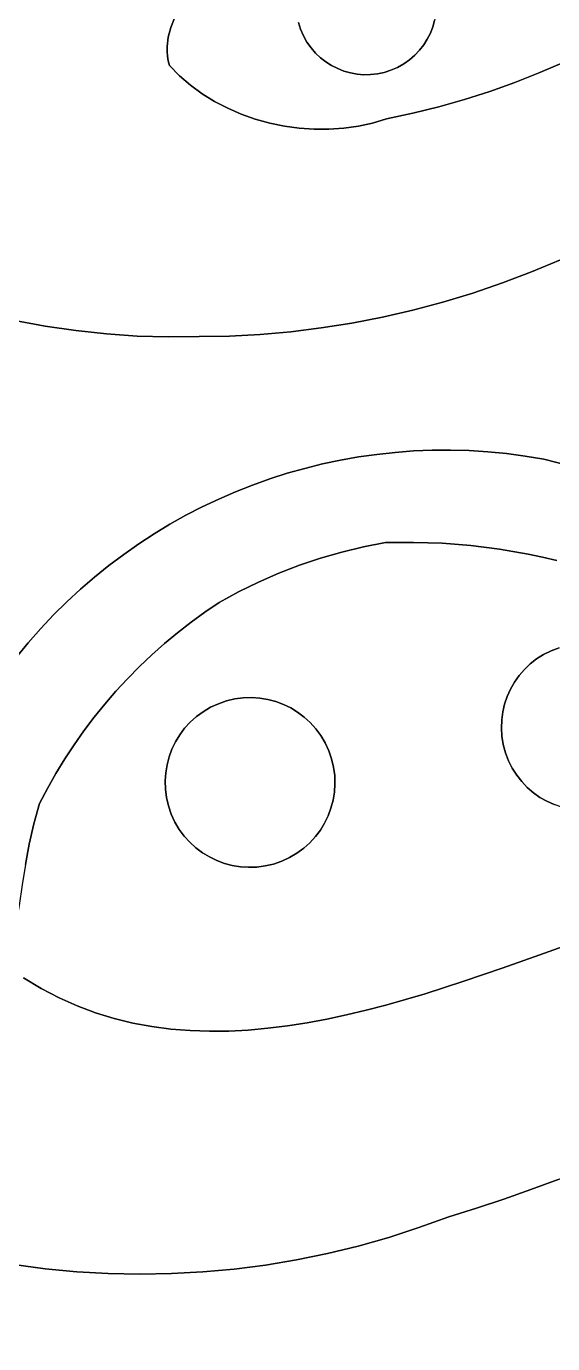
# Model space of a CAD drawing. Header units: inches. Extents: x 37.5 to 70.3, y 17.4 to 61.6.
# Drawn here: x 55.93 to 58.59, y 22.37 to 29.04 of the extents above; entities that cross this region are included whole.
import ezdxf

# ---------------------------------------------------------------- set-up
doc = ezdxf.new("R2010")
doc.units = ezdxf.units.IN
doc.layers.add('SURFACES_FOR_SKETCHUP', color=7, linetype='Continuous')

msp = doc.modelspace()

# ---------------------------------------------------------------- linework, layer by layer
at = {"layer": 'SURFACES_FOR_SKETCHUP'}
for points, invisible_edges in [([(58.8789, 29.663), (57.9919, 29.2371), (58.6504, 28.8546)], 11), ([(56.1467, 29.4475), (56.0527, 29.3625), (56.6594, 29.0296)], 10), ([(56.6594, 29.0296), (56.6784, 29.0777), (56.1467, 29.4475)], 10), ([(56.0527, 29.3625), (55.9565, 29.2799), (56.6465, 28.9813)], 10), ([(56.6465, 28.9813), (56.6594, 29.0296), (56.0527, 29.3625)], 10), ([(56.6403, 28.9088), (55.9565, 29.2799), (55.8582, 29.1998)], 9), ([(56.6403, 28.9088), (56.6405, 28.9329), (55.9565, 29.2799)], 10), ([(56.6405, 28.9329), (56.6465, 28.9813), (55.9565, 29.2799)], 10), ([(57.9664, 29.3044), (57.3118, 29.2589), (57.5357, 28.8093)], 11), ([(57.8069, 28.8282), (57.9664, 29.3044), (57.5357, 28.8093)], 11), ([(57.8069, 28.8282), (57.9853, 29.0332), (57.9664, 29.3044)], 11), ([(57.9853, 29.0332), (57.9945, 29.066), (57.9664, 29.3044)], 10), ([(57.3025, 29.2261), (57.2964, 29.1925), (57.3161, 29.0211)], 10), ([(57.3118, 29.2589), (57.3025, 29.2261), (57.3306, 28.9877)], 10), ([(57.3161, 29.0211), (57.3306, 28.9877), (57.3025, 29.2261)], 10), ([(57.3306, 28.9877), (57.5357, 28.8093), (57.3118, 29.2589)], 11), ([(57.9992, 29.2027), (58.6504, 28.8546), (57.9919, 29.2371)], 3), ([(55.7579, 29.1222), (56.6459, 28.8611), (55.8582, 29.1998)], 3), ([(56.6403, 28.9088), (55.8582, 29.1998), (56.6421, 28.8849)], 3), ([(56.6421, 28.8849), (55.8582, 29.1998), (56.6459, 28.8611)], 3), ([(57.2964, 29.1925), (57.2935, 29.1584), (57.3161, 29.0211)], 10), ([(57.3161, 29.0211), (57.2935, 29.1584), (57.3052, 29.055)], 3), ([(58.0031, 29.1682), (58.6504, 28.8546), (57.9992, 29.2027)], 3), ([(58.0035, 29.1338), (58.5267, 28.8013), (58.0031, 29.1682)], 3), ([(58.6504, 28.8546), (58.0031, 29.1682), (58.5267, 28.8013)], 3), ([(55.7579, 29.1222), (55.8694, 27.5472), (56.6518, 28.8375)], 11), ([(56.6518, 28.8375), (56.6459, 28.8611), (55.7579, 29.1222)], 10), ([(56.6594, 29.0296), (56.7582, 28.7382), (56.6784, 29.0777)], 3), ([(56.6784, 29.0777), (56.7582, 28.7382), (56.7028, 29.1252)], 3), ([(56.8177, 28.6949), (56.7028, 29.1252), (56.7582, 28.7382)], 3), ([(56.8177, 28.6949), (57.3052, 29.055), (56.7028, 29.1252)], 11), ([(57.9945, 29.066), (58.4012, 28.752), (58.0006, 29.0996)], 3), ([(58.0006, 29.0996), (58.5267, 28.8013), (58.0035, 29.1338)], 3), ([(58.5267, 28.8013), (58.0006, 29.0996), (58.4012, 28.752)], 3), ([(56.6465, 28.9813), (56.7028, 28.7857), (56.6594, 29.0296)], 3), ([(56.7582, 28.7382), (56.6594, 29.0296), (56.7028, 28.7857)], 3), ([(57.3052, 29.055), (56.8177, 28.6949), (57.3161, 29.0211)], 3), ([(56.8808, 28.656), (57.3161, 29.0211), (56.8177, 28.6949)], 3), ([(56.8808, 28.656), (56.947, 28.6216), (57.3161, 29.0211)], 10), ([(57.3306, 28.9877), (57.3161, 29.0211), (56.947, 28.6216)], 10), ([(57.9853, 29.0332), (57.8069, 28.8282), (57.9729, 29.0015)], 3), ([(57.9729, 29.0015), (58.2741, 28.7067), (57.9853, 29.0332)], 3), ([(57.9853, 29.0332), (58.2741, 28.7067), (57.9945, 29.066)], 3), ([(58.4012, 28.752), (57.9945, 29.066), (58.2741, 28.7067)], 3), ([(56.6405, 28.9329), (56.7028, 28.7857), (56.6465, 28.9813)], 3), ([(56.947, 28.6216), (57.0159, 28.5918), (57.3306, 28.9877)], 10), ([(57.3485, 28.9561), (57.3306, 28.9877), (57.0159, 28.5918)], 10), ([(57.0159, 28.5918), (57.087, 28.5667), (57.3485, 28.9561)], 10), ([(57.369, 28.9269), (57.3485, 28.9561), (57.087, 28.5667)], 10), ([(57.3306, 28.9877), (57.3485, 28.9561), (57.5039, 28.8217)], 10), ([(57.5357, 28.8093), (57.3306, 28.9877), (57.5039, 28.8217)], 3), ([(57.4734, 28.837), (57.3485, 28.9561), (57.4445, 28.8553)], 3), ([(57.5039, 28.8217), (57.3485, 28.9561), (57.4734, 28.837)], 3), ([(57.3485, 28.9561), (57.369, 28.9269), (57.4445, 28.8553)], 10), ([(57.8069, 28.8282), (57.8385, 28.846), (57.9729, 29.0015)], 10), ([(57.9729, 29.0015), (57.8385, 28.846), (57.9575, 28.971)], 3), ([(57.9575, 28.971), (57.8385, 28.846), (57.9393, 28.942)], 3), ([(57.8385, 28.846), (57.8677, 28.8665), (57.9393, 28.942)], 10), ([(57.9181, 28.9148), (57.9393, 28.942), (57.8677, 28.8665)], 10), ([(57.9181, 28.9148), (58.1455, 28.6656), (57.9393, 28.942)], 3), ([(57.9393, 28.942), (58.1455, 28.6656), (57.9575, 28.971)], 3), ([(57.9575, 28.971), (58.2741, 28.7067), (57.9729, 29.0015)], 3), ([(58.2741, 28.7067), (57.9575, 28.971), (58.1455, 28.6656)], 3), ([(56.6403, 28.9088), (56.7028, 28.7857), (56.6405, 28.9329)], 3), ([(56.6421, 28.8849), (56.7028, 28.7857), (56.6403, 28.9088)], 3), ([(56.6421, 28.8849), (56.6459, 28.8611), (56.7028, 28.7857)], 10), ([(57.087, 28.5667), (57.1599, 28.5463), (57.369, 28.9269)], 10), ([(57.392, 28.9003), (57.369, 28.9269), (57.1599, 28.5463)], 10), ([(57.1599, 28.5463), (57.2341, 28.5308), (57.392, 28.9003)], 10), ([(57.4172, 28.8764), (57.392, 28.9003), (57.2341, 28.5308)], 10), ([(57.2341, 28.5308), (57.3091, 28.5203), (57.4172, 28.8764)], 10), ([(57.4445, 28.8553), (57.4172, 28.8764), (57.3091, 28.5203)], 10), ([(57.4172, 28.8764), (57.4445, 28.8553), (57.369, 28.9269)], 10), ([(57.369, 28.9269), (57.392, 28.9003), (57.4172, 28.8764)], 8), ([(57.8677, 28.8665), (57.8943, 28.8896), (57.9181, 28.9148)], 8), ([(57.8677, 28.8665), (58.0154, 28.6287), (57.8943, 28.8896)], 3), ([(57.8943, 28.8896), (58.0154, 28.6287), (57.9181, 28.9148)], 3), ([(58.1455, 28.6656), (57.9181, 28.9148), (58.0154, 28.6287)], 3), ([(56.0232, 27.5182), (56.6518, 28.8375), (55.8694, 27.5472)], 3), ([(56.6518, 28.8375), (56.0232, 27.5182), (56.7028, 28.7857)], 3), ([(56.6518, 28.8375), (56.7028, 28.7857), (56.6459, 28.8611)], 2), ([(57.3091, 28.5203), (57.3845, 28.5149), (57.4445, 28.8553)], 10), ([(57.4734, 28.837), (57.4445, 28.8553), (57.3845, 28.5149)], 10), ([(57.5039, 28.8217), (57.4734, 28.837), (57.3845, 28.5149)], 10), ([(57.3845, 28.5149), (57.4598, 28.5146), (57.5039, 28.8217)], 10), ([(57.5357, 28.8093), (57.5039, 28.8217), (57.4598, 28.5146)], 10), ([(57.4598, 28.5146), (57.5346, 28.5197), (57.5357, 28.8093)], 10), ([(57.5685, 28.8001), (57.5357, 28.8093), (57.5346, 28.5197)], 10), ([(57.5357, 28.8093), (57.5685, 28.8001), (57.8069, 28.8282)], 10), ([(57.7735, 28.8136), (57.8069, 28.8282), (57.5685, 28.8001)], 10), ([(57.5685, 28.8001), (57.6021, 28.7939), (57.7735, 28.8136)], 10), ([(57.6021, 28.7939), (57.6362, 28.7911), (57.7735, 28.8136)], 10), ([(57.7735, 28.8136), (57.6362, 28.7911), (57.7396, 28.8027)], 3), ([(57.7735, 28.8136), (57.7396, 28.8027), (57.8839, 28.5959)], 10), ([(57.8069, 28.8282), (57.7735, 28.8136), (57.8839, 28.5959)], 10), ([(57.8385, 28.846), (57.8069, 28.8282), (57.8839, 28.5959)], 10), ([(57.8677, 28.8665), (57.8385, 28.846), (58.0154, 28.6287)], 10), ([(57.8839, 28.5959), (58.0154, 28.6287), (57.8385, 28.846)], 10), ([(58.6504, 28.8546), (58.5267, 28.8013), (58.917, 27.9909)], 10), ([(56.178, 27.4954), (56.7028, 28.7857), (56.0232, 27.5182)], 3), ([(56.7028, 28.7857), (56.178, 27.4954), (56.7582, 28.7382)], 3), ([(56.3335, 27.4786), (56.7582, 28.7382), (56.178, 27.4954)], 3), ([(56.7582, 28.7382), (56.3335, 27.4786), (56.8177, 28.6949)], 3), ([(57.5346, 28.5197), (57.6084, 28.5301), (57.5685, 28.8001)], 10), ([(57.6021, 28.7939), (57.5685, 28.8001), (57.6084, 28.5301)], 10), ([(57.6362, 28.7911), (57.6021, 28.7939), (57.6084, 28.5301)], 10), ([(57.6084, 28.5301), (57.6808, 28.5459), (57.6362, 28.7911)], 10), ([(57.6707, 28.7915), (57.7396, 28.8027), (57.6362, 28.7911)], 3), ([(57.6362, 28.7911), (57.6808, 28.5459), (57.6707, 28.7915)], 3), ([(57.6707, 28.7915), (57.7052, 28.7954), (57.7396, 28.8027)], 8), ([(57.6707, 28.7915), (57.7513, 28.5674), (57.7052, 28.7954)], 3), ([(57.7513, 28.5674), (57.6707, 28.7915), (57.6808, 28.5459)], 3), ([(57.7052, 28.7954), (57.7513, 28.5674), (57.7396, 28.8027)], 3), ([(57.7513, 28.5674), (57.8839, 28.5959), (57.7396, 28.8027)], 10), ([(58.4012, 28.752), (58.2741, 28.7067), (58.6317, 27.8537)], 10), ([(58.5267, 28.8013), (58.4012, 28.752), (58.7756, 27.9198)], 10), ([(58.6317, 27.8537), (58.7756, 27.9198), (58.4012, 28.752)], 10), ([(58.7756, 27.9198), (58.917, 27.9909), (58.5267, 28.8013)], 10), ([(56.4897, 27.4679), (56.8177, 28.6949), (56.3335, 27.4786)], 3), ([(56.8177, 28.6949), (56.4897, 27.4679), (56.8808, 28.656)], 3), ([(58.2741, 28.7067), (58.1455, 28.6656), (58.4856, 27.7926)], 10), ([(58.4856, 27.7926), (58.6317, 27.8537), (58.2741, 28.7067)], 10), ([(56.6462, 27.4634), (56.8808, 28.656), (56.4897, 27.4679)], 3), ([(56.8808, 28.656), (56.6462, 27.4634), (56.947, 28.6216)], 3), ([(56.803, 27.4651), (56.947, 28.6216), (56.6462, 27.4634)], 3), ([(56.947, 28.6216), (56.803, 27.4651), (57.0159, 28.5918)], 3), ([(58.0154, 28.6287), (57.8839, 28.5959), (58.1875, 27.6857)], 10), ([(58.1455, 28.6656), (58.0154, 28.6287), (58.3374, 27.7366)], 10), ([(58.1875, 27.6857), (58.3374, 27.7366), (58.0154, 28.6287)], 10), ([(58.3374, 27.7366), (58.4856, 27.7926), (58.1455, 28.6656)], 10), ([(57.0159, 28.5918), (56.803, 27.4651), (57.087, 28.5667)], 3), ([(56.9568, 27.4679), (57.087, 28.5667), (56.803, 27.4651)], 3), ([(57.087, 28.5667), (56.9568, 27.4679), (57.1599, 28.5463)], 3), ([(57.1113, 27.4762), (57.1599, 28.5463), (56.9568, 27.4679)], 3), ([(57.1599, 28.5463), (57.1113, 27.4762), (57.2341, 28.5308)], 3), ([(57.6084, 28.5301), (57.8835, 27.5993), (57.6808, 28.5459)], 3), ([(57.6808, 28.5459), (58.0361, 27.6399), (57.7513, 28.5674)], 3), ([(58.0361, 27.6399), (57.6808, 28.5459), (57.8835, 27.5993)], 3), ([(57.8839, 28.5959), (57.7513, 28.5674), (58.0361, 27.6399)], 10), ([(58.0361, 27.6399), (58.1875, 27.6857), (57.8839, 28.5959)], 10), ([(57.2661, 27.4901), (57.2341, 28.5308), (57.1113, 27.4762)], 3), ([(57.2341, 28.5308), (57.2661, 27.4901), (57.3091, 28.5203)], 3), ([(57.4209, 27.5093), (57.3091, 28.5203), (57.2661, 27.4901)], 3), ([(57.3091, 28.5203), (57.4209, 27.5093), (57.3845, 28.5149)], 3), ([(57.3845, 28.5149), (57.5756, 27.534), (57.4598, 28.5146)], 3), ([(57.5756, 27.534), (57.3845, 28.5149), (57.4209, 27.5093)], 3), ([(57.4598, 28.5146), (57.5756, 27.534), (57.5346, 28.5197)], 3), ([(57.5346, 28.5197), (57.7299, 27.564), (57.6084, 28.5301)], 3), ([(57.7299, 27.564), (57.5346, 28.5197), (57.5756, 27.534)], 3), ([(57.8835, 27.5993), (57.6084, 28.5301), (57.7299, 27.564)], 3), ([(58.6317, 27.8537), (58.4856, 27.7926), (58.6791, 26.8109)], 10), ([(58.3374, 27.7366), (58.5474, 26.8452), (58.4856, 27.7926)], 3), ([(58.5474, 26.8452), (58.6791, 26.8109), (58.4856, 27.7926)], 10), ([(58.0361, 27.6399), (58.1696, 26.8881), (58.1875, 27.6857)], 3), ([(58.264, 26.8823), (58.1875, 27.6857), (58.1696, 26.8881)], 3), ([(58.1875, 27.6857), (58.3584, 26.8732), (58.3374, 27.7366)], 3), ([(58.3584, 26.8732), (58.1875, 27.6857), (58.264, 26.8823)], 3), ([(58.453, 26.8608), (58.3374, 27.7366), (58.3584, 26.8732)], 3), ([(58.5474, 26.8452), (58.3374, 27.7366), (58.453, 26.8608)], 3), ([(57.8835, 27.5993), (58.0754, 26.8907), (58.0361, 27.6399)], 3), ([(58.1696, 26.8881), (58.0361, 27.6399), (58.0754, 26.8907)], 3), ([(55.8694, 27.5472), (55.2839, 27.2153), (56.0232, 27.5182)], 3), ([(57.5756, 27.534), (57.7947, 26.8794), (57.7299, 27.564)], 3), ([(57.7299, 27.564), (57.8879, 26.8863), (57.8835, 27.5993)], 3), ([(57.8879, 26.8863), (57.7299, 27.564), (57.7947, 26.8794)], 3), ([(58.0754, 26.8907), (57.8835, 27.5993), (57.9815, 26.8901)], 3), ([(57.9815, 26.8901), (57.8835, 27.5993), (57.8879, 26.8863)], 3), ([(55.2368, 27.1284), (56.0232, 27.5182), (55.2839, 27.2153)], 3), ([(56.0232, 27.5182), (55.2368, 27.1284), (56.3462, 26.307)], 11), ([(56.0232, 27.5182), (56.3462, 26.307), (56.4209, 26.3631)], 9), ([(56.0232, 27.5182), (56.4209, 26.3631), (56.178, 27.4954)], 3), ([(56.4972, 26.4166), (56.178, 27.4954), (56.4209, 26.3631)], 3), ([(56.178, 27.4954), (56.4972, 26.4166), (56.3335, 27.4786)], 3), ([(56.5752, 26.4674), (56.3335, 27.4786), (56.4972, 26.4166)], 3), ([(56.6548, 26.5154), (56.3335, 27.4786), (56.5752, 26.4674)], 3), ([(56.3335, 27.4786), (56.6548, 26.5154), (56.4897, 27.4679)], 3), ([(56.9568, 27.4679), (57.1602, 26.745), (57.1113, 27.4762)], 3), ([(57.1113, 27.4762), (57.3375, 26.7984), (57.2661, 27.4901)], 3), ([(57.2484, 26.7732), (57.1113, 27.4762), (57.1602, 26.745)], 3), ([(57.3375, 26.7984), (57.1113, 27.4762), (57.2484, 26.7732)], 3), ([(57.2661, 27.4901), (57.4275, 26.8207), (57.4209, 27.5093)], 3), ([(57.4275, 26.8207), (57.2661, 27.4901), (57.3375, 26.7984)], 3), ([(57.4209, 27.5093), (57.6098, 26.8562), (57.5756, 27.534)], 3), ([(57.5183, 26.8399), (57.4209, 27.5093), (57.4275, 26.8207)], 3), ([(57.6098, 26.8562), (57.4209, 27.5093), (57.5183, 26.8399)], 3), ([(57.702, 26.8693), (57.5756, 27.534), (57.6098, 26.8562)], 3), ([(57.7947, 26.8794), (57.5756, 27.534), (57.702, 26.8693)], 3), ([(56.7358, 26.5607), (56.4897, 27.4679), (56.6548, 26.5154)], 3), ([(56.4897, 27.4679), (56.7358, 26.5607), (56.6462, 27.4634)], 3), ([(56.6462, 27.4634), (56.9019, 26.643), (56.803, 27.4651)], 3), ([(56.8182, 26.6033), (56.6462, 27.4634), (56.7358, 26.5607)], 3), ([(56.9019, 26.643), (56.6462, 27.4634), (56.8182, 26.6033)], 3), ([(56.803, 27.4651), (57.073, 26.7139), (56.9568, 27.4679)], 3), ([(56.9868, 26.6798), (56.803, 27.4651), (56.9019, 26.643)], 3), ([(57.073, 26.7139), (56.803, 27.4651), (56.9868, 26.6798)], 3), ([(57.1602, 26.745), (56.9568, 27.4679), (57.073, 26.7139)], 3), ([(55.1929, 27.0399), (56.2732, 26.2482), (55.2368, 27.1284)], 3), ([(56.3462, 26.307), (55.2368, 27.1284), (56.2732, 26.2482)], 3), ([(55.1523, 26.9499), (56.2021, 26.1868), (55.1929, 27.0399)], 3), ([(56.2732, 26.2482), (55.1929, 27.0399), (56.2021, 26.1868)], 3), ([(55.1148, 26.8585), (56.2021, 26.1868), (55.1523, 26.9499)], 3), ([(57.702, 26.8693), (57.7456, 26.4223), (57.7947, 26.8794)], 3), ([(57.888, 26.4237), (57.7947, 26.8794), (57.7456, 26.4223)], 3), ([(57.7947, 26.8794), (57.888, 26.4237), (57.8879, 26.8863)], 3), ([(57.8879, 26.8863), (57.888, 26.4237), (57.9815, 26.8901)], 3), ([(58.0323, 26.419), (57.9815, 26.8901), (57.888, 26.4237)], 3), ([(57.9815, 26.8901), (58.0323, 26.419), (58.0754, 26.8907)], 3), ([(58.0754, 26.8907), (58.0323, 26.419), (58.1696, 26.8881)], 3), ([(58.1778, 26.4078), (58.1696, 26.8881), (58.0323, 26.419)], 3), ([(58.1696, 26.8881), (58.1778, 26.4078), (58.264, 26.8823)], 3), ([(58.1778, 26.4078), (58.3235, 26.3898), (58.264, 26.8823)], 10), ([(58.3584, 26.8732), (58.264, 26.8823), (58.3235, 26.3898)], 10), ([(58.453, 26.8608), (58.3584, 26.8732), (58.3235, 26.3898)], 10), ([(55.1148, 26.8585), (55.0807, 26.7657), (56.133, 26.1228)], 10), ([(56.133, 26.1228), (56.2021, 26.1868), (55.1148, 26.8585)], 10), ([(57.3375, 26.7984), (57.5256, 26.3748), (57.4275, 26.8207)], 3), ([(57.4275, 26.8207), (57.5256, 26.3748), (57.5183, 26.8399)], 3), ([(57.5183, 26.8399), (57.635, 26.401), (57.6098, 26.8562)], 3), ([(57.635, 26.401), (57.5183, 26.8399), (57.5256, 26.3748)], 3), ([(57.6098, 26.8562), (57.7456, 26.4223), (57.702, 26.8693)], 3), ([(57.7456, 26.4223), (57.6098, 26.8562), (57.635, 26.401)], 3), ([(58.3235, 26.3898), (58.4687, 26.3647), (58.453, 26.8608)], 10), ([(58.5474, 26.8452), (58.453, 26.8608), (58.4687, 26.3647)], 10), ([(58.6791, 26.8109), (58.5474, 26.8452), (58.4687, 26.3647)], 10), ([(58.6791, 26.8109), (58.4687, 26.3647), (58.5408, 26.3493)], 9), ([(58.6791, 26.8109), (58.5408, 26.3493), (58.6124, 26.332)], 9), ([(55.0807, 26.7657), (55.0499, 26.6718), (56.0658, 26.0562)], 10), ([(56.0658, 26.0562), (56.133, 26.1228), (55.0807, 26.7657)], 10), ([(57.073, 26.7139), (57.3112, 26.308), (57.1602, 26.745)], 3), ([(57.1602, 26.745), (57.3112, 26.308), (57.2484, 26.7732)], 3), ([(57.2484, 26.7732), (57.4176, 26.3438), (57.3375, 26.7984)], 3), ([(57.4176, 26.3438), (57.2484, 26.7732), (57.3112, 26.308)], 3), ([(57.5256, 26.3748), (57.3375, 26.7984), (57.4176, 26.3438)], 3), ([(55.0499, 26.6718), (55.0225, 26.5767), (56.0658, 26.0562)], 10), ([(56.9019, 26.643), (57.1035, 26.2225), (56.9868, 26.6798)], 3), ([(56.9868, 26.6798), (57.2064, 26.2676), (57.073, 26.7139)], 3), ([(57.2064, 26.2676), (56.9868, 26.6798), (57.1035, 26.2225)], 3), ([(57.3112, 26.308), (57.073, 26.7139), (57.2064, 26.2676)], 3), ([(56.8182, 26.6033), (57.1035, 26.2225), (56.9019, 26.643)], 3), ([(55.0225, 26.5767), (54.9985, 26.4806), (56.0007, 25.9872)], 10), ([(56.0007, 25.9872), (56.0658, 26.0562), (55.0225, 26.5767)], 10), ([(56.6548, 26.5154), (56.9038, 26.1186), (56.7358, 26.5607)], 3), ([(56.7358, 26.5607), (57.0026, 26.1728), (56.8182, 26.6033)], 3), ([(57.0026, 26.1728), (56.7358, 26.5607), (56.9038, 26.1186)], 3), ([(57.1035, 26.2225), (56.8182, 26.6033), (57.0026, 26.1728)], 3), ([(54.9985, 26.4806), (54.9779, 26.3836), (55.9377, 25.9156)], 10), ([(55.9377, 25.9156), (56.0007, 25.9872), (54.9985, 26.4806)], 10), ([(56.5752, 26.4674), (56.9038, 26.1186), (56.6548, 26.5154)], 3), ([(56.4209, 26.3631), (56.7619, 26.0193), (56.4972, 26.4166)], 3), ([(56.4972, 26.4166), (56.832, 26.07), (56.5752, 26.4674)], 3), ([(56.832, 26.07), (56.4972, 26.4166), (56.7619, 26.0193)], 3), ([(56.9038, 26.1186), (56.5752, 26.4674), (56.832, 26.07)], 3), ([(57.7456, 26.4223), (57.3933, 25.4803), (57.888, 26.4237)], 3), ([(58.362, 25.644), (57.888, 26.4237), (57.3933, 25.4803)], 11), ([(57.635, 26.401), (57.3933, 25.4803), (57.7456, 26.4223)], 3), ([(58.0323, 26.419), (57.888, 26.4237), (58.3787, 25.6809)], 10), ([(58.362, 25.644), (58.3787, 25.6809), (57.888, 26.4237)], 10), ([(58.1778, 26.4078), (58.0323, 26.419), (58.4222, 25.7493)], 10), ([(58.3787, 25.6809), (58.3988, 25.7161), (58.0323, 26.419)], 10), ([(58.3988, 25.7161), (58.4222, 25.7493), (58.0323, 26.419)], 10), ([(58.3235, 26.3898), (58.1778, 26.4078), (58.4488, 25.7801)], 10), ([(58.4222, 25.7493), (58.4488, 25.7801), (58.1778, 26.4078)], 10), ([(54.9779, 26.3836), (54.9608, 26.2856), (55.9377, 25.9156)], 10), ([(56.3462, 26.307), (56.6937, 25.9663), (56.4209, 26.3631)], 3), ([(56.7619, 26.0193), (56.4209, 26.3631), (56.6937, 25.9663)], 3), ([(57.3012, 25.5644), (57.4176, 26.3438), (57.2659, 25.5859)], 3), ([(57.3112, 26.308), (57.2659, 25.5859), (57.4176, 26.3438)], 3), ([(57.3344, 25.5396), (57.4176, 26.3438), (57.3012, 25.5644)], 3), ([(57.4176, 26.3438), (57.3344, 25.5396), (57.5256, 26.3748)], 3), ([(57.3652, 25.5115), (57.5256, 26.3748), (57.3344, 25.5396)], 3), ([(57.3933, 25.4803), (57.635, 26.401), (57.3652, 25.5115)], 3), ([(57.5256, 26.3748), (57.3652, 25.5115), (57.635, 26.401)], 3), ([(58.3235, 26.3898), (58.4488, 25.7801), (58.4784, 25.8084)], 9), ([(58.3235, 26.3898), (58.4784, 25.8084), (58.5109, 25.8339)], 9), ([(58.3235, 26.3898), (58.5109, 25.8339), (58.4687, 26.3647)], 3), ([(58.5461, 25.8563), (58.4687, 26.3647), (58.5109, 25.8339)], 3), ([(58.584, 25.8753), (58.4687, 26.3647), (58.5461, 25.8563)], 3), ([(58.4687, 26.3647), (58.584, 25.8753), (58.5408, 26.3493)], 3), ([(58.6244, 25.8907), (58.5408, 26.3493), (58.584, 25.8753)], 3), ([(58.5408, 26.3493), (58.6244, 25.8907), (58.6124, 26.332)], 3), ([(55.8769, 25.8416), (55.9377, 25.9156), (54.9608, 26.2856)], 10), ([(56.2732, 26.2482), (56.6274, 25.9112), (56.3462, 26.307)], 3), ([(56.6937, 25.9663), (56.3462, 26.307), (56.6274, 25.9112)], 3), ([(57.2064, 26.2676), (57.2288, 25.6038), (57.3112, 26.308)], 3), ([(57.2659, 25.5859), (57.3112, 26.308), (57.2288, 25.6038)], 3), ([(56.2021, 26.1868), (56.5629, 25.854), (56.2732, 26.2482)], 3), ([(56.6274, 25.9112), (56.2732, 26.2482), (56.5629, 25.854)], 3), ([(57.0026, 26.1728), (57.1502, 25.6288), (57.1035, 26.2225)], 3), ([(57.1035, 26.2225), (57.1901, 25.6182), (57.2064, 26.2676)], 3), ([(57.1901, 25.6182), (57.1035, 26.2225), (57.1502, 25.6288)], 3), ([(57.2288, 25.6038), (57.2064, 26.2676), (57.1901, 25.6182)], 3), ([(56.133, 26.1228), (56.5004, 25.7948), (56.2021, 26.1868)], 3), ([(56.5629, 25.854), (56.2021, 26.1868), (56.5004, 25.7948)], 3), ([(56.9038, 26.1186), (57.0677, 25.6383), (57.0026, 26.1728)], 3), ([(57.1093, 25.6355), (57.0026, 26.1728), (57.0677, 25.6383)], 3), ([(57.1502, 25.6288), (57.0026, 26.1728), (57.1093, 25.6355)], 3), ([(56.0658, 26.0562), (56.44, 25.7336), (56.133, 26.1228)], 3), ([(56.5004, 25.7948), (56.133, 26.1228), (56.44, 25.7336)], 3), ([(56.832, 26.07), (57.0257, 25.637), (56.9038, 26.1186)], 3), ([(57.0677, 25.6383), (56.9038, 26.1186), (57.0257, 25.637)], 3), ([(56.0007, 25.9872), (56.3816, 25.6704), (56.0658, 26.0562)], 3), ([(56.44, 25.7336), (56.0658, 26.0562), (56.3816, 25.6704)], 3), ([(56.6937, 25.9663), (56.9415, 25.6216), (56.7619, 26.0193)], 3), ([(56.7619, 26.0193), (56.9835, 25.6314), (56.832, 26.07)], 3), ([(56.9835, 25.6314), (56.7619, 26.0193), (56.9415, 25.6216)], 3), ([(57.0257, 25.637), (56.832, 26.07), (56.9835, 25.6314)], 3), ([(55.9377, 25.9156), (56.3253, 25.6054), (56.0007, 25.9872)], 3), ([(56.3816, 25.6704), (56.0007, 25.9872), (56.3253, 25.6054)], 3), ([(56.6274, 25.9112), (56.86, 25.5888), (56.6937, 25.9663)], 3), ([(56.8999, 25.6072), (56.6937, 25.9663), (56.86, 25.5888)], 3), ([(56.9415, 25.6216), (56.6937, 25.9663), (56.8999, 25.6072)], 3), ([(55.9377, 25.9156), (55.8769, 25.8416), (56.2711, 25.5385)], 10), ([(55.9377, 25.9156), (56.2711, 25.5385), (56.3253, 25.6054)], 9), ([(56.6274, 25.9112), (56.5629, 25.854), (56.8229, 25.5668)], 10), ([(56.6274, 25.9112), (56.8229, 25.5668), (56.86, 25.5888)], 9), ([(58.6244, 25.8907), (58.3787, 25.6809), (58.3532, 25.3588)], 11), ([(59.1563, 25.6195), (58.6244, 25.8907), (58.3532, 25.3588)], 11), ([(58.3787, 25.6809), (58.6244, 25.8907), (58.3988, 25.7161)], 3), ([(58.6244, 25.8907), (58.584, 25.8753), (58.3988, 25.7161)], 10), ([(58.3988, 25.7161), (58.584, 25.8753), (58.4222, 25.7493)], 3), ([(58.4222, 25.7493), (58.584, 25.8753), (58.4488, 25.7801)], 3), ([(58.584, 25.8753), (58.5461, 25.8563), (58.4488, 25.7801)], 10), ([(55.8769, 25.8416), (55.5433, 25.3432), (56.122, 25.3274)], 10), ([(56.122, 25.3274), (56.1694, 25.3995), (55.8769, 25.8416)], 10), ([(56.1694, 25.3995), (56.2191, 25.4699), (55.8769, 25.8416)], 10), ([(56.2191, 25.4699), (56.2711, 25.5385), (55.8769, 25.8416)], 10), ([(56.5629, 25.854), (56.5004, 25.7948), (56.7886, 25.5416)], 10), ([(56.7886, 25.5416), (56.8229, 25.5668), (56.5629, 25.854)], 10), ([(58.4784, 25.8084), (58.4488, 25.7801), (58.5461, 25.8563)], 10), ([(58.5461, 25.8563), (58.5109, 25.8339), (58.4784, 25.8084)], 8), ([(56.5004, 25.7948), (56.44, 25.7336), (56.7574, 25.5135)], 10), ([(56.7574, 25.5135), (56.7886, 25.5416), (56.5004, 25.7948)], 10), ([(56.44, 25.7336), (56.3816, 25.6704), (56.7044, 25.4495)], 10), ([(56.7044, 25.4495), (56.7293, 25.4827), (56.44, 25.7336)], 10), ([(56.7293, 25.4827), (56.7574, 25.5135), (56.44, 25.7336)], 10), ([(58.3787, 25.6809), (58.362, 25.644), (58.3532, 25.3588)], 10), ([(56.3253, 25.6054), (56.2711, 25.5385), (56.665, 25.3771)], 10), ([(56.3816, 25.6704), (56.3253, 25.6054), (56.683, 25.4142)], 10), ([(56.665, 25.3771), (56.683, 25.4142), (56.3253, 25.6054)], 10), ([(56.683, 25.4142), (56.7044, 25.4495), (56.3816, 25.6704)], 10), ([(56.665, 25.3771), (56.8999, 25.6072), (56.683, 25.4142)], 3), ([(56.8999, 25.6072), (56.665, 25.3771), (57.4589, 25.3689)], 11), ([(56.8999, 25.6072), (56.86, 25.5888), (56.683, 25.4142)], 10), ([(56.9415, 25.6216), (56.8999, 25.6072), (57.1901, 25.6182)], 10), ([(57.2288, 25.6038), (57.1901, 25.6182), (56.8999, 25.6072)], 10), ([(57.4589, 25.3689), (57.2288, 25.6038), (56.8999, 25.6072)], 11), ([(57.1502, 25.6288), (57.1093, 25.6355), (56.9415, 25.6216)], 10), ([(56.9415, 25.6216), (57.1093, 25.6355), (56.9835, 25.6314)], 3), ([(57.1901, 25.6182), (57.1502, 25.6288), (56.9415, 25.6216)], 10), ([(57.0677, 25.6383), (56.9835, 25.6314), (57.1093, 25.6355)], 3), ([(57.0677, 25.6383), (57.0257, 25.637), (56.9835, 25.6314)], 8), ([(58.3489, 25.6056), (58.362, 25.644), (57.3933, 25.4803)], 10), ([(57.3933, 25.4803), (57.4185, 25.446), (58.3489, 25.6056)], 10), ([(58.3396, 25.566), (58.3489, 25.6056), (57.4185, 25.446)], 10), ([(58.3489, 25.6056), (58.3396, 25.566), (58.342, 25.4006)], 10), ([(58.362, 25.644), (58.3489, 25.6056), (58.342, 25.4006)], 10), ([(58.342, 25.4006), (58.3532, 25.3588), (58.362, 25.644)], 10), ([(58.3532, 25.3588), (58.8851, 25.0876), (59.1563, 25.6195)], 11), ([(56.2711, 25.5385), (56.2191, 25.4699), (56.6401, 25.2985)], 10), ([(56.6401, 25.2985), (56.6507, 25.3384), (56.2711, 25.5385)], 10), ([(56.6507, 25.3384), (56.665, 25.3771), (56.2711, 25.5385)], 10), ([(56.683, 25.4142), (56.86, 25.5888), (56.7044, 25.4495)], 3), ([(56.7044, 25.4495), (56.86, 25.5888), (56.7293, 25.4827)], 3), ([(56.86, 25.5888), (56.8229, 25.5668), (56.7293, 25.4827)], 10), ([(56.7574, 25.5135), (56.7293, 25.4827), (56.8229, 25.5668)], 10), ([(56.8229, 25.5668), (56.7886, 25.5416), (56.7574, 25.5135)], 8), ([(57.2288, 25.6038), (57.4589, 25.3689), (57.2659, 25.5859)], 3), ([(57.4589, 25.3689), (57.4405, 25.4089), (57.2659, 25.5859)], 10), ([(57.2659, 25.5859), (57.4405, 25.4089), (57.3012, 25.5644)], 3), ([(57.3012, 25.5644), (57.4405, 25.4089), (57.3344, 25.5396)], 3), ([(57.3652, 25.5115), (57.3344, 25.5396), (57.4185, 25.446)], 10), ([(57.4405, 25.4089), (57.4185, 25.446), (57.3344, 25.5396)], 10), ([(57.4185, 25.446), (57.4405, 25.4089), (58.3396, 25.566)], 10), ([(58.334, 25.5254), (58.3396, 25.566), (57.4405, 25.4089)], 10), ([(58.334, 25.5254), (58.3351, 25.4424), (58.3396, 25.566)], 3), ([(58.342, 25.4006), (58.3396, 25.566), (58.3351, 25.4424)], 3), ([(57.4185, 25.446), (57.3933, 25.4803), (57.3652, 25.5115)], 8), ([(57.4405, 25.4089), (57.4589, 25.3689), (58.334, 25.5254)], 10), ([(58.3325, 25.4841), (58.334, 25.5254), (57.4589, 25.3689)], 10), ([(57.4589, 25.3689), (57.4733, 25.3273), (58.3325, 25.4841)], 10), ([(58.3351, 25.4424), (58.3325, 25.4841), (57.4733, 25.3273)], 10), ([(58.334, 25.5254), (58.3325, 25.4841), (58.3351, 25.4424)], 8), ([(56.2191, 25.4699), (56.1694, 25.3995), (56.6333, 25.2576)], 10), ([(56.6333, 25.2576), (56.6401, 25.2985), (56.2191, 25.4699)], 10), ([(57.4733, 25.3273), (57.4831, 25.2853), (58.3351, 25.4424)], 10), ([(58.342, 25.4006), (58.3351, 25.4424), (57.4831, 25.2853)], 10), ([(55.5045, 25.1997), (55.9939, 25.1018), (55.5433, 25.3432)], 3), ([(56.0769, 25.2538), (55.5433, 25.3432), (56.0342, 25.1785)], 3), ([(56.0342, 25.1785), (55.5433, 25.3432), (55.9939, 25.1018)], 3), ([(56.0769, 25.2538), (56.122, 25.3274), (55.5433, 25.3432)], 10), ([(56.1694, 25.3995), (56.122, 25.3274), (56.6306, 25.216)], 10), ([(56.6306, 25.216), (56.6333, 25.2576), (56.1694, 25.3995)], 10), ([(56.6507, 25.3384), (56.6401, 25.2985), (56.6473, 25.0898)], 10), ([(56.6473, 25.0898), (56.6617, 25.0482), (56.6507, 25.3384)], 10), ([(56.665, 25.3771), (56.6507, 25.3384), (56.6617, 25.0482)], 10), ([(56.6617, 25.0482), (56.8918, 24.8133), (56.665, 25.3771)], 11), ([(57.4589, 25.3689), (56.665, 25.3771), (57.4556, 25.0401)], 11), ([(57.4556, 25.0401), (56.665, 25.3771), (56.8918, 24.8133)], 11), ([(57.4556, 25.0401), (57.4699, 25.0787), (57.4589, 25.3689)], 10), ([(57.4733, 25.3273), (57.4589, 25.3689), (57.4699, 25.0787)], 10), ([(57.4831, 25.2853), (57.4887, 25.2432), (58.342, 25.4006)], 10), ([(58.3532, 25.3588), (58.342, 25.4006), (57.4887, 25.2432)], 10), ([(57.4887, 25.2432), (57.49, 25.2012), (58.3532, 25.3588)], 10), ([(58.3686, 25.3184), (58.3532, 25.3588), (57.49, 25.2012)], 10), ([(58.3532, 25.3588), (58.3686, 25.3184), (58.5278, 25.1332)], 10), ([(58.563, 25.1131), (58.3532, 25.3588), (58.5278, 25.1332)], 3), ([(58.3532, 25.3588), (58.563, 25.1131), (58.8851, 25.0876)], 11), ([(56.122, 25.3274), (56.0769, 25.2538), (56.6319, 25.174)], 10), ([(56.6319, 25.174), (56.6306, 25.216), (56.122, 25.3274)], 10), ([(56.6401, 25.2985), (56.6333, 25.2576), (56.6473, 25.0898)], 10), ([(57.4699, 25.0787), (57.4805, 25.1187), (57.4733, 25.3273)], 10), ([(57.4805, 25.1187), (57.4872, 25.1596), (57.4733, 25.3273)], 10), ([(57.4733, 25.3273), (57.4872, 25.1596), (57.4831, 25.2853)], 3), ([(58.41, 25.2453), (58.3876, 25.2805), (57.4805, 25.1187)], 10), ([(57.4872, 25.1596), (57.4805, 25.1187), (58.3876, 25.2805)], 10), ([(57.49, 25.2012), (57.4831, 25.2853), (57.4872, 25.1596)], 3), ([(57.49, 25.2012), (57.4887, 25.2432), (57.4831, 25.2853)], 8), ([(58.3876, 25.2805), (58.3686, 25.3184), (57.4872, 25.1596)], 10), ([(57.49, 25.2012), (57.4872, 25.1596), (58.3686, 25.3184)], 10), ([(58.4947, 25.1566), (58.3686, 25.3184), (58.4638, 25.1832)], 3), ([(58.5278, 25.1332), (58.3686, 25.3184), (58.4947, 25.1566)], 3), ([(58.3686, 25.3184), (58.3876, 25.2805), (58.4638, 25.1832)], 10), ([(58.4355, 25.2128), (58.4638, 25.1832), (58.3876, 25.2805)], 10), ([(58.3876, 25.2805), (58.41, 25.2453), (58.4355, 25.2128)], 8), ([(56.0769, 25.2538), (56.0342, 25.1785), (56.6374, 25.1318)], 10), ([(56.6374, 25.1318), (56.6319, 25.174), (56.0769, 25.2538)], 10), ([(56.6306, 25.216), (56.6374, 25.1318), (56.6333, 25.2576)], 3), ([(56.6306, 25.216), (56.6319, 25.174), (56.6374, 25.1318)], 8), ([(56.6473, 25.0898), (56.6333, 25.2576), (56.6374, 25.1318)], 3), ([(57.4556, 25.0401), (58.1422, 24.2023), (58.4355, 25.2128)], 11), ([(57.4699, 25.0787), (57.4556, 25.0401), (58.4355, 25.2128)], 10), ([(58.4355, 25.2128), (58.41, 25.2453), (57.4699, 25.0787)], 10), ([(57.4805, 25.1187), (57.4699, 25.0787), (58.41, 25.2453)], 10), ([(58.4638, 25.1832), (58.4355, 25.2128), (58.1422, 24.2023)], 10), ([(55.4836, 25.1212), (55.9656, 24.9993), (55.5045, 25.1997)], 3), ([(55.9939, 25.1018), (55.5045, 25.1997), (55.9656, 24.9993)], 3), ([(56.0342, 25.1785), (55.9939, 25.1018), (56.6473, 25.0898)], 10), ([(56.6473, 25.0898), (56.6374, 25.1318), (56.0342, 25.1785)], 10), ([(58.1422, 24.2023), (58.3361, 24.2688), (58.4638, 25.1832)], 10), ([(58.4947, 25.1566), (58.4638, 25.1832), (58.3361, 24.2688)], 10), ([(58.5278, 25.1332), (58.4947, 25.1566), (58.3361, 24.2688)], 10), ([(55.4609, 25.0417), (55.9656, 24.9993), (55.4836, 25.1212)], 3), ([(55.9656, 24.9993), (56.6473, 25.0898), (55.9939, 25.1018)], 3), ([(56.6473, 25.0898), (55.9656, 24.9993), (56.6617, 25.0482)], 3), ([(58.527, 24.3367), (58.5278, 25.1332), (58.3361, 24.2688)], 3), ([(58.563, 25.1131), (58.5278, 25.1332), (58.527, 24.3367)], 10), ([(58.5999, 25.0964), (58.563, 25.1131), (58.527, 24.3367)], 10), ([(58.6383, 25.0833), (58.5999, 25.0964), (58.527, 24.3367)], 10), ([(58.6383, 25.0833), (58.527, 24.3367), (58.678, 25.074)], 3), ([(58.8968, 24.4679), (58.678, 25.074), (58.527, 24.3367)], 3), ([(58.563, 25.1131), (58.5999, 25.0964), (58.8851, 25.0876)], 10), ([(55.4609, 25.0417), (55.4356, 24.9639), (55.9429, 24.8962)], 10), ([(55.9429, 24.8962), (55.9656, 24.9993), (55.4609, 25.0417)], 10), ([(55.9429, 24.8962), (56.6801, 25.0083), (55.9656, 24.9993)], 3), ([(56.6801, 25.0083), (55.9429, 24.8962), (56.7021, 24.9712)], 3), ([(56.6617, 25.0482), (55.9656, 24.9993), (56.6801, 25.0083)], 3), ([(56.6617, 25.0482), (56.6801, 25.0083), (56.8547, 24.8313)], 10), ([(56.8918, 24.8133), (56.6617, 25.0482), (56.8547, 24.8313)], 3), ([(56.8194, 24.8527), (56.6801, 25.0083), (56.7862, 24.8776)], 3), ([(56.8547, 24.8313), (56.6801, 25.0083), (56.8194, 24.8527)], 3), ([(56.6801, 25.0083), (56.7021, 24.9712), (56.7862, 24.8776)], 10), ([(57.2206, 24.8099), (57.4556, 25.0401), (56.8918, 24.8133)], 11), ([(57.4556, 25.0401), (57.2206, 24.8099), (57.4376, 25.003)], 3), ([(57.4376, 25.003), (58.1422, 24.2023), (57.4556, 25.0401)], 3), ([(55.9242, 24.7929), (55.9429, 24.8962), (55.4356, 24.9639)], 10), ([(55.9242, 24.7929), (56.7021, 24.9712), (55.9429, 24.8962)], 3), ([(56.7021, 24.9712), (55.9242, 24.7929), (56.7273, 24.9369)], 3), ([(56.7554, 24.9057), (56.7862, 24.8776), (56.7021, 24.9712)], 10), ([(56.7021, 24.9712), (56.7273, 24.9369), (56.7554, 24.9057)], 8), ([(57.2206, 24.8099), (57.2606, 24.8284), (57.4376, 25.003)], 10), ([(57.4376, 25.003), (57.2606, 24.8284), (57.4161, 24.9677)], 3), ([(57.4161, 24.9677), (57.2606, 24.8284), (57.3913, 24.9345)], 3), ([(57.3913, 24.9345), (57.9459, 24.1392), (57.4161, 24.9677)], 3), ([(57.4161, 24.9677), (58.1422, 24.2023), (57.4376, 25.003)], 3), ([(58.1422, 24.2023), (57.4161, 24.9677), (57.9459, 24.1392)], 3), ([(55.8911, 24.5863), (56.1851, 24.0776), (56.7554, 24.9057)], 11), ([(55.8911, 24.5863), (56.7554, 24.9057), (55.9075, 24.6895)], 3), ([(55.9075, 24.6895), (56.7273, 24.9369), (55.9242, 24.7929)], 3), ([(56.7273, 24.9369), (55.9075, 24.6895), (56.7554, 24.9057)], 3), ([(56.278, 24.0428), (56.7554, 24.9057), (56.1851, 24.0776)], 3), ([(56.7554, 24.9057), (56.278, 24.0428), (56.7862, 24.8776)], 3), ([(56.372, 24.014), (56.7862, 24.8776), (56.278, 24.0428)], 3), ([(56.7862, 24.8776), (56.372, 24.014), (56.8194, 24.8527)], 3), ([(57.2606, 24.8284), (57.2977, 24.8504), (57.3913, 24.9345)], 10), ([(57.3632, 24.9037), (57.3913, 24.9345), (57.2977, 24.8504)], 10), ([(57.2977, 24.8504), (57.332, 24.8756), (57.3632, 24.9037)], 8), ([(57.2977, 24.8504), (57.6485, 24.0558), (57.332, 24.8756)], 3), ([(57.332, 24.8756), (57.7479, 24.0818), (57.3632, 24.9037)], 3), ([(57.7479, 24.0818), (57.332, 24.8756), (57.6485, 24.0558)], 3), ([(57.3632, 24.9037), (57.9459, 24.1392), (57.3913, 24.9345)], 3), ([(57.9459, 24.1392), (57.3632, 24.9037), (57.7479, 24.0818)], 3), ([(56.4669, 23.9908), (56.8194, 24.8527), (56.372, 24.014)], 3), ([(56.8194, 24.8527), (56.4669, 23.9908), (56.8547, 24.8313)], 3), ([(56.5627, 23.973), (56.8547, 24.8313), (56.4669, 23.9908)], 3), ([(56.6592, 23.9603), (56.8547, 24.8313), (56.5627, 23.973)], 3), ([(56.8547, 24.8313), (56.6592, 23.9603), (56.8918, 24.8133)], 3), ([(56.7565, 23.9524), (56.8918, 24.8133), (56.6592, 23.9603)], 3), ([(56.8918, 24.8133), (56.7565, 23.9524), (56.9305, 24.799)], 3), ([(56.8918, 24.8133), (56.9305, 24.799), (57.2206, 24.8099)], 10), ([(57.1791, 24.7956), (57.2206, 24.8099), (56.9305, 24.799)], 10), ([(57.1791, 24.7956), (57.4492, 24.0106), (57.2206, 24.8099)], 3), ([(57.2206, 24.8099), (57.5489, 24.032), (57.2606, 24.8284)], 3), ([(57.5489, 24.032), (57.2206, 24.8099), (57.4492, 24.0106)], 3), ([(57.2606, 24.8284), (57.6485, 24.0558), (57.2977, 24.8504)], 3), ([(57.6485, 24.0558), (57.2606, 24.8284), (57.5489, 24.032)], 3), ([(56.8543, 23.9491), (56.9305, 24.799), (56.7565, 23.9524)], 3), ([(56.9305, 24.799), (56.8543, 23.9491), (56.9704, 24.7884)], 3), ([(56.9527, 23.9501), (56.9704, 24.7884), (56.8543, 23.9491)], 3), ([(56.9305, 24.799), (56.9704, 24.7884), (57.1791, 24.7956)], 10), ([(56.9704, 24.7884), (56.9527, 23.9501), (57.0113, 24.7816)], 3), ([(57.0515, 23.9552), (57.0113, 24.7816), (56.9527, 23.9501)], 3), ([(56.9704, 24.7884), (57.0113, 24.7816), (57.1791, 24.7956)], 10), ([(57.1791, 24.7956), (57.0113, 24.7816), (57.137, 24.7857)], 3), ([(57.0529, 24.7789), (57.137, 24.7857), (57.0113, 24.7816)], 3), ([(57.0113, 24.7816), (57.0515, 23.9552), (57.0529, 24.7789)], 3), ([(57.1506, 23.964), (57.0529, 24.7789), (57.0515, 23.9552)], 3), ([(57.0529, 24.7789), (57.0949, 24.7802), (57.137, 24.7857)], 8), ([(57.0529, 24.7789), (57.1506, 23.964), (57.0949, 24.7802)], 3), ([(57.0949, 24.7802), (57.25, 23.9764), (57.137, 24.7857)], 3), ([(57.25, 23.9764), (57.0949, 24.7802), (57.1506, 23.964)], 3), ([(57.137, 24.7857), (57.3496, 23.992), (57.1791, 24.7956)], 3), ([(57.3496, 23.992), (57.137, 24.7857), (57.25, 23.9764)], 3), ([(57.4492, 24.0106), (57.1791, 24.7956), (57.3496, 23.992)], 3), ([(55.8911, 24.5863), (55.8731, 24.4837), (56.0933, 24.1185)], 10), ([(56.0933, 24.1185), (56.1851, 24.0776), (55.8911, 24.5863)], 10), ([(55.8731, 24.4837), (55.8518, 24.3818), (56.0027, 24.1659)], 10), ([(56.0027, 24.1659), (56.0933, 24.1185), (55.8731, 24.4837)], 10), ([(58.527, 24.3367), (59.1567, 23.4281), (58.8968, 24.4679)], 3), ([(56.0027, 24.1659), (55.8518, 24.3818), (55.9133, 24.22)], 3), ([(58.3361, 24.2688), (58.8899, 23.309), (58.527, 24.3367)], 3), ([(59.1567, 23.4281), (58.527, 24.3367), (59.0238, 23.3673)], 3), ([(59.0238, 23.3673), (58.527, 24.3367), (58.8899, 23.309)], 3), ([(55.9133, 24.22), (55.2815, 22.9292), (56.0027, 24.1659)], 3), ([(58.1422, 24.2023), (58.6191, 23.1995), (58.3361, 24.2688)], 3), ([(58.755, 23.253), (58.3361, 24.2688), (58.6191, 23.1995)], 3), ([(58.8899, 23.309), (58.3361, 24.2688), (58.755, 23.253)], 3), ([(55.3695, 22.8925), (56.0027, 24.1659), (55.2815, 22.9292)], 3), ([(55.4587, 22.8585), (56.0027, 24.1659), (55.3695, 22.8925)], 3), ([(56.0027, 24.1659), (55.4587, 22.8585), (56.0933, 24.1185)], 3), ([(57.7479, 24.0818), (58.2059, 23.0539), (57.9459, 24.1392)], 3), ([(57.9459, 24.1392), (58.3445, 23.0999), (58.1422, 24.2023)], 3), ([(58.3445, 23.0999), (57.9459, 24.1392), (58.2059, 23.0539)], 3), ([(58.6191, 23.1995), (58.1422, 24.2023), (58.4823, 23.1485)], 3), ([(58.4823, 23.1485), (58.1422, 24.2023), (58.3445, 23.0999)], 3), ([(55.549, 22.8274), (56.0933, 24.1185), (55.4587, 22.8585)], 3), ([(55.549, 22.8274), (55.7067, 22.7946), (56.0933, 24.1185)], 10), ([(56.1851, 24.0776), (56.0933, 24.1185), (55.7067, 22.7946)], 10), ([(55.7067, 22.7946), (55.865, 22.7678), (56.1851, 24.0776)], 10), ([(56.278, 24.0428), (56.1851, 24.0776), (55.865, 22.7678)], 10), ([(57.6485, 24.0558), (58.0664, 23.0103), (57.7479, 24.0818)], 3), ([(58.2059, 23.0539), (57.7479, 24.0818), (58.0664, 23.0103)], 3), ([(55.865, 22.7678), (56.024, 22.7469), (56.278, 24.0428)], 10), ([(56.278, 24.0428), (56.024, 22.7469), (56.372, 24.014)], 3), ([(56.1833, 22.7319), (56.372, 24.014), (56.024, 22.7469)], 3), ([(56.372, 24.014), (56.1833, 22.7319), (56.4669, 23.9908)], 3), ([(57.3496, 23.992), (57.608, 22.862), (57.4492, 24.0106)], 3), ([(57.4492, 24.0106), (57.7623, 22.9056), (57.5489, 24.032)], 3), ([(57.7623, 22.9056), (57.4492, 24.0106), (57.608, 22.862)], 3), ([(57.5489, 24.032), (57.9151, 22.9551), (57.6485, 24.0558)], 3), ([(57.9151, 22.9551), (57.5489, 24.032), (57.7623, 22.9056)], 3), ([(58.0664, 23.0103), (57.6485, 24.0558), (57.9151, 22.9551)], 3), ([(56.3429, 22.7229), (56.4669, 23.9908), (56.1833, 22.7319)], 3), ([(56.4669, 23.9908), (56.3429, 22.7229), (56.5627, 23.973)], 3), ([(56.5025, 22.7198), (56.5627, 23.973), (56.3429, 22.7229)], 3), ([(56.5627, 23.973), (56.5025, 22.7198), (56.6592, 23.9603)], 3), ([(56.6621, 22.7225), (56.6592, 23.9603), (56.5025, 22.7198)], 3), ([(56.7565, 23.9524), (56.6592, 23.9603), (56.6621, 22.7225)], 10), ([(56.6621, 22.7225), (56.8213, 22.7311), (56.7565, 23.9524)], 10), ([(56.8543, 23.9491), (56.7565, 23.9524), (56.8213, 22.7311)], 10), ([(56.8213, 22.7311), (56.9802, 22.7456), (56.8543, 23.9491)], 10), ([(56.9527, 23.9501), (56.8543, 23.9491), (56.9802, 22.7456)], 10), ([(57.0515, 23.9552), (56.9527, 23.9501), (57.1384, 22.766)], 10), ([(56.9802, 22.7456), (57.1384, 22.766), (56.9527, 23.9501)], 10), ([(57.1506, 23.964), (57.0515, 23.9552), (57.2959, 22.7921)], 10), ([(57.1384, 22.766), (57.2959, 22.7921), (57.0515, 23.9552)], 10), ([(57.25, 23.9764), (57.1506, 23.964), (57.4525, 22.8242)], 10), ([(57.2959, 22.7921), (57.4525, 22.8242), (57.1506, 23.964)], 10), ([(57.3496, 23.992), (57.25, 23.9764), (57.4525, 22.8242)], 10), ([(57.4525, 22.8242), (57.608, 22.862), (57.3496, 23.992)], 10), ([(58.3445, 23.0999), (59.0297, 22.6383), (58.4823, 23.1485)], 3), ([(58.4823, 23.1485), (59.0528, 22.7253), (58.6191, 23.1995)], 3), ([(59.0392, 22.6825), (58.4823, 23.1485), (59.0297, 22.6383)], 3), ([(59.0528, 22.7253), (58.4823, 23.1485), (59.0392, 22.6825)], 3), ([(58.3445, 23.0999), (58.2059, 23.0539), (58.2639, 22.1984)], 10), ([(58.2639, 22.1984), (58.3296, 22.1703), (58.3445, 23.0999)], 10), ([(59.0246, 22.5933), (58.3445, 23.0999), (58.3296, 22.1703)], 11), ([(59.0297, 22.6383), (58.3445, 23.0999), (59.0246, 22.5933)], 3), ([(57.9151, 22.9551), (58.0594, 22.264), (58.0664, 23.0103)], 3), ([(58.1287, 22.2453), (58.0664, 23.0103), (58.0594, 22.264)], 3), ([(58.0664, 23.0103), (58.1287, 22.2453), (58.2059, 23.0539)], 3), ([(58.1287, 22.2453), (58.1969, 22.2234), (58.2059, 23.0539)], 10), ([(58.1969, 22.2234), (58.2639, 22.1984), (58.2059, 23.0539)], 10), ([(57.7623, 22.9056), (57.9856, 22.2637), (57.9151, 22.9551)], 3), ([(58.0594, 22.264), (57.9151, 22.9551), (57.9856, 22.2637)], 3), ([(57.608, 22.862), (57.8387, 22.2534), (57.7623, 22.9056)], 3), ([(57.912, 22.2601), (57.7623, 22.9056), (57.8387, 22.2534)], 3), ([(57.9856, 22.2637), (57.7623, 22.9056), (57.912, 22.2601)], 3), ([(57.2959, 22.7921), (57.5504, 22.1948), (57.4525, 22.8242)], 3), ([(57.4525, 22.8242), (57.6933, 22.2304), (57.608, 22.862)], 3), ([(57.6933, 22.2304), (57.4525, 22.8242), (57.6215, 22.2142)], 3), ([(57.6215, 22.2142), (57.4525, 22.8242), (57.5504, 22.1948)], 3), ([(57.7658, 22.2435), (57.608, 22.862), (57.6933, 22.2304)], 3), ([(57.8387, 22.2534), (57.608, 22.862), (57.7658, 22.2435)], 3), ([(56.024, 22.7469), (55.865, 22.7678), (55.8261, 21.9407)], 10), ([(55.8261, 21.9407), (55.9397, 21.9276), (56.024, 22.7469)], 10), ([(55.9397, 21.9276), (56.1309, 21.9536), (56.024, 22.7469)], 11), ([(56.1604, 21.9646), (56.024, 22.7469), (56.1309, 21.9536)], 3), ([(56.024, 22.7469), (56.1604, 21.9646), (56.1833, 22.7319)], 3), ([(56.8213, 22.7311), (56.9541, 22.0741), (56.9802, 22.7456)], 3), ([(57.0836, 22.1086), (56.9802, 22.7456), (56.9541, 22.0741)], 3), ([(56.9802, 22.7456), (57.2146, 22.1366), (57.1384, 22.766)], 3), ([(57.2146, 22.1366), (56.9802, 22.7456), (57.0836, 22.1086)], 3), ([(57.1384, 22.766), (57.3469, 22.1578), (57.2959, 22.7921)], 3), ([(57.3469, 22.1578), (57.1384, 22.766), (57.2146, 22.1366)], 3), ([(57.4801, 22.1723), (57.2959, 22.7921), (57.3469, 22.1578)], 3), ([(57.5504, 22.1948), (57.2959, 22.7921), (57.4801, 22.1723)], 3), ([(56.2232, 21.9819), (56.1833, 22.7319), (56.1604, 21.9646)], 3), ([(56.2896, 21.9936), (56.1833, 22.7319), (56.2232, 21.9819)], 3), ([(56.1833, 22.7319), (56.2896, 21.9936), (56.3429, 22.7229)], 3), ([(56.2896, 21.9936), (56.3576, 22.001), (56.3429, 22.7229)], 10), ([(56.3576, 22.001), (56.4253, 22.005), (56.3429, 22.7229)], 10), ([(56.5025, 22.7198), (56.3429, 22.7229), (56.4253, 22.005)], 10), ([(56.4253, 22.005), (56.5525, 22.0076), (56.5025, 22.7198)], 10), ([(56.5025, 22.7198), (56.651, 22.0345), (56.6621, 22.7225)], 3), ([(56.651, 22.0345), (56.5025, 22.7198), (56.5525, 22.0076)], 3), ([(56.751, 22.0546), (56.6621, 22.7225), (56.651, 22.0345)], 3), ([(56.8213, 22.7311), (56.6621, 22.7225), (56.8522, 22.0678)], 10), ([(56.751, 22.0546), (56.8522, 22.0678), (56.6621, 22.7225)], 10), ([(56.8522, 22.0678), (56.9541, 22.0741), (56.8213, 22.7311)], 10), ([(59.0246, 22.5933), (58.3296, 22.1703), (59.0238, 22.5475)], 3), ([(58.394, 22.1391), (59.0238, 22.5475), (58.3296, 22.1703)], 3), ([(59.0238, 22.5475), (58.394, 22.1391), (59.0277, 22.5014)], 3), ([(58.4568, 22.105), (59.0277, 22.5014), (58.394, 22.1391)], 3), ([(59.0277, 22.5014), (58.4568, 22.105), (59.0362, 22.4552)], 3), ([(58.5181, 22.0679), (59.0362, 22.4552), (58.4568, 22.105)], 3), ([(59.0362, 22.4552), (58.5181, 22.0679), (59.0497, 22.4093)], 3), ([(58.5776, 22.028), (59.0497, 22.4093), (58.5181, 22.0679)], 3), ([(59.0497, 22.4093), (58.5776, 22.028), (59.0677, 22.3649)], 3)]:
    msp.add_3dface(points, dxfattribs=dict(at, invisible_edges=invisible_edges))

doc.saveas('drawing.dxf')
